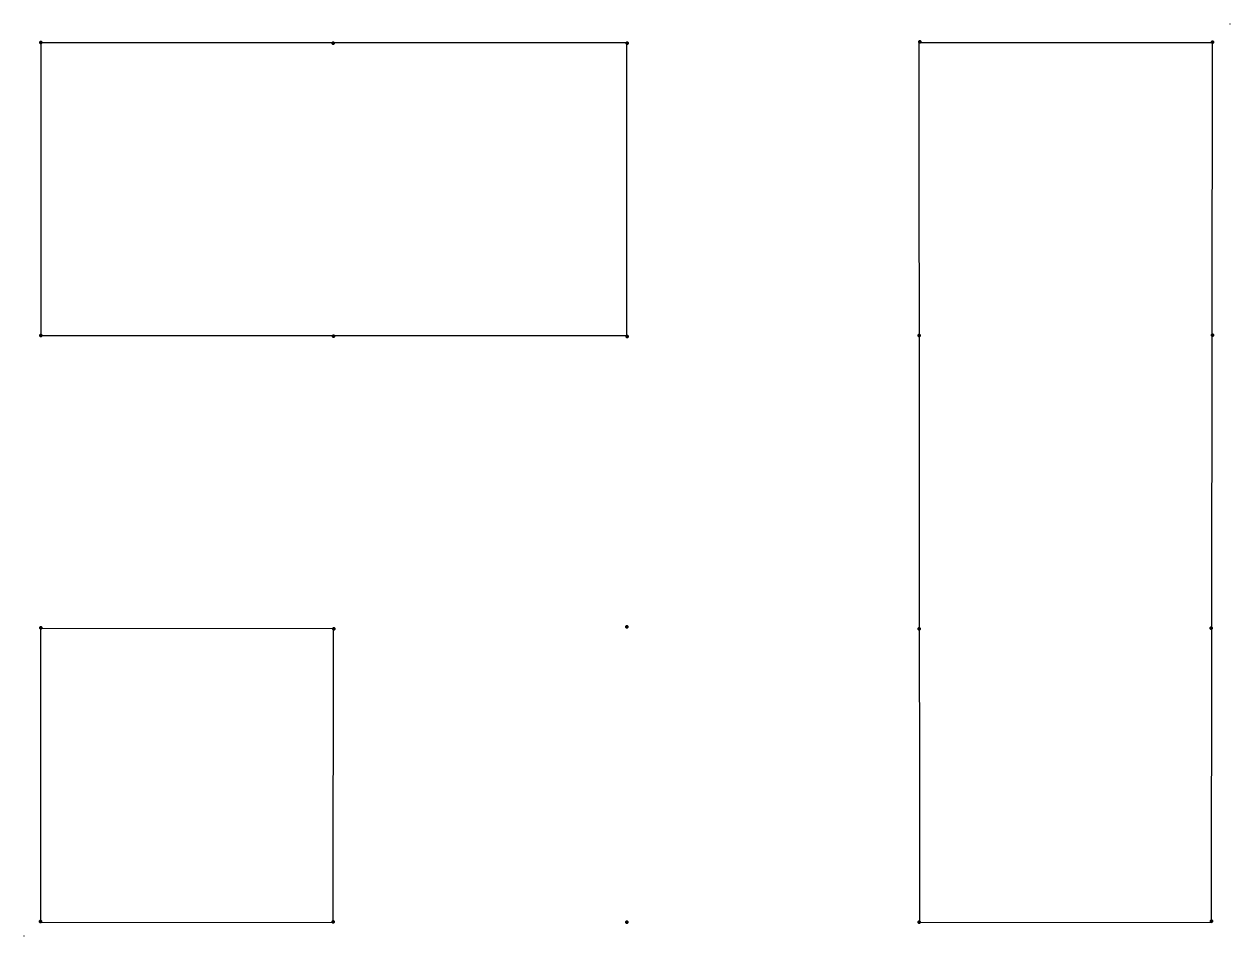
# Model space of a CAD drawing. Extents: x -1.1 to 81.2, y -1 to 61.3.
import ezdxf

# ---------------------------------------------------------------- set-up
doc = ezdxf.new("R2010")
doc.units = 0
doc.layers.get('0').update_dxf_attribs({"linetype": 'CONTINUOUS', "lineweight": 0})

msp = doc.modelspace()

# ---------------------------------------------------------------- linework, layer by layer
at = {"color": 1, "lineweight": 25}
for p, q in [((-0.043, 60.022), (39.972, 60.02)), ((0, 60.022), (0, 40.03)), ((40.03, 40.03), (40.03, 59.995)), ((0, 40.03), (40.03, 40.03))]:
    msp.add_line(p, q, dxfattribs=at)
at = {"color": 5, "lineweight": 25}
for p, q in [((80.061, 59.995), (59.995, 59.995)), ((59.995, 59.995), (60.029, -0.034)), ((79.994, -0.054), (80.061, 59.995)), ((60.018, 20.991), (60.018, 18.978)), ((60.022, -0.043), (79.994, -0.054))]:
    msp.add_line(p, q, dxfattribs=at)
at = {"color": 3, "lineweight": 25}
for p, q in [((20.007, 20.007), (-0.054, 19.998)), ((-0.017, 19.997), (-0.027, -0.054)), ((19.972, -0.043), (20.007, 20.007)), ((-0.027, -0.054), (19.972, -0.043))]:
    msp.add_line(p, q, dxfattribs=at)
at = {"lineweight": 0}
for p in [(81.244, 61.279), (-1.141, -0.973)]:
    msp.add_point(p, dxfattribs=at)
at = {"lineweight": 200}
for p in [(0, 60.031), (19.975, 59.979), (40.056, 59.979), (60.062, 60.062), (80.047, 60.049), (0, 40.03), (19.998, 39.963), (40.056, 39.951), (60.022, 40.008), (80.047, 40.051), (0, 20.052), (20.025, 19.998), (40.042, 20.12), (60.011, 20), (79.954, 20.028), (-0.021, 0), (79.985, 0.042), (19.972, -0.021), (40.03, -0.034), (60.02, -0.042)]:
    msp.add_point(p, dxfattribs=at)

doc.saveas('drawing.dxf')
